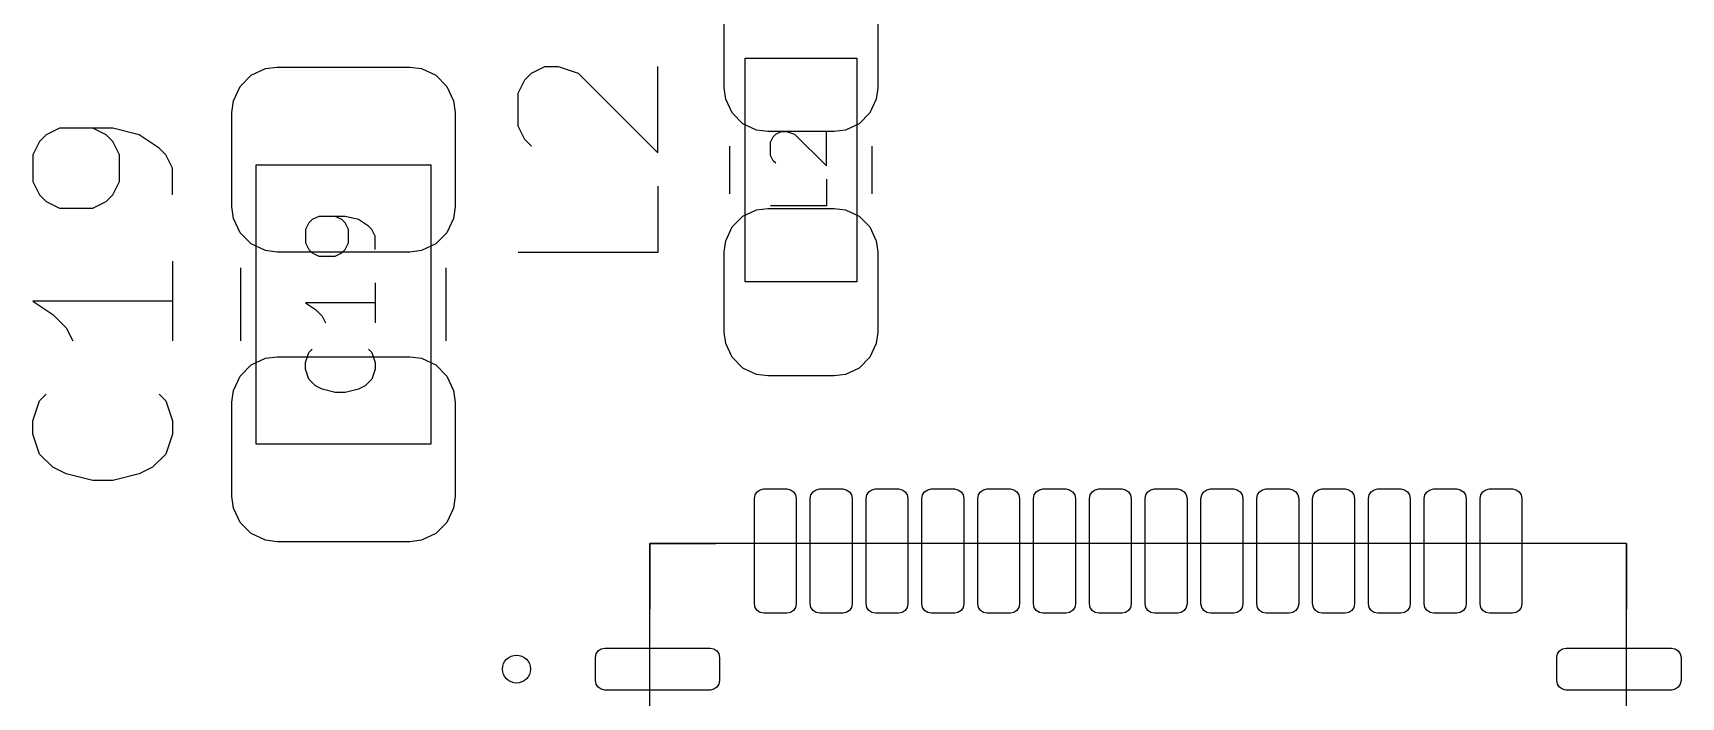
# Model space of a CAD drawing. Header units: millimetres. Extents: x 132 to 276, y -210 to -42.
# Drawn here: x 237.18 to 248.99, y -116.8 to -112.04 of the extents above; entities that cross this region are included whole.
import ezdxf

# ---------------------------------------------------------------- set-up
doc = ezdxf.new("R2010")
doc.units = ezdxf.units.MM
for name, color, linetype in [('BLACK', 7, 'CONTINUOUS'), ('GRAY3', 9, 'CONTINUOUS'), ('LYELLOW', 51, 'CONTINUOUS')]:
    doc.layers.add(name, color=color, linetype=linetype)

msp = doc.modelspace()

# ---------------------------------------------------------------- linework, layer by layer
at = {"layer": 'BLACK', "linetype": 'CONTINUOUS'}
for p, q in [((242.134, -112.4375), (242.134, -111.8625)), ((243.234, -111.8625), (243.234, -112.4375)), ((238.743588, -112.346776), (238.845884, -112.299074)), ((238.845884, -112.299074), (238.93, -112.288)), ((238.93, -112.288), (239.88, -112.288)), ((239.88, -112.288), (239.964116, -112.299074)), ((239.964116, -112.299074), (240.066412, -112.346776)), ((238.616074, -112.528884), (238.663776, -112.426588)), ((238.663776, -112.426588), (238.743588, -112.346776)), ((240.066412, -112.346776), (240.146224, -112.426588)), ((240.146224, -112.426588), (240.193926, -112.528884)), ((238.605, -112.613), (238.616074, -112.528884)), ((240.193926, -112.528884), (240.205, -112.613)), ((242.144648, -112.518381), (242.134, -112.4375)), ((242.190515, -112.616743), (242.144648, -112.518381)), ((243.223352, -112.518381), (243.177485, -112.616743)), ((243.234, -112.4375), (243.223352, -112.518381)), ((238.605, -113.288), (238.605, -112.613)), ((240.205, -112.613), (240.205, -113.288)), ((242.267257, -112.693485), (242.190515, -112.616743)), ((243.177485, -112.616743), (243.100743, -112.693485)), ((242.365619, -112.739352), (242.267257, -112.693485)), ((242.4465, -112.75), (242.365619, -112.739352)), ((242.9215, -112.75), (242.4465, -112.75)), ((243.002381, -112.739352), (242.9215, -112.75)), ((243.100743, -112.693485), (243.002381, -112.739352)), ((238.616074, -113.372116), (238.605, -113.288)), ((238.663776, -113.474412), (238.616074, -113.372116)), ((240.193926, -113.372116), (240.146224, -113.474412)), ((240.205, -113.288), (240.193926, -113.372116)), ((242.190515, -113.433257), (242.267257, -113.356515)), ((242.267257, -113.356515), (242.365619, -113.310648)), ((242.365619, -113.310648), (242.4465, -113.3)), ((242.4465, -113.3), (242.9215, -113.3)), ((242.9215, -113.3), (243.002381, -113.310648)), ((243.002381, -113.310648), (243.100743, -113.356515)), ((243.100743, -113.356515), (243.177485, -113.433257)), ((238.743588, -113.554224), (238.663776, -113.474412)), ((240.146224, -113.474412), (240.066412, -113.554224)), ((242.144648, -113.531619), (242.190515, -113.433257)), ((243.177485, -113.433257), (243.223352, -113.531619)), ((238.845884, -113.601926), (238.743588, -113.554224)), ((238.93, -113.613), (238.845884, -113.601926)), ((239.88, -113.613), (238.93, -113.613)), ((239.964116, -113.601926), (239.88, -113.613)), ((240.066412, -113.554224), (239.964116, -113.601926)), ((242.134, -113.6125), (242.144648, -113.531619)), ((242.134, -114.1875), (242.134, -113.6125)), ((243.223352, -113.531619), (243.234, -113.6125)), ((243.234, -113.6125), (243.234, -114.1875)), ((242.144648, -114.268381), (242.134, -114.1875)), ((243.234, -114.1875), (243.223352, -114.268381)), ((242.190515, -114.366743), (242.144648, -114.268381)), ((243.223352, -114.268381), (243.177485, -114.366743)), ((238.663776, -114.501588), (238.743588, -114.421776)), ((238.743588, -114.421776), (238.845884, -114.374074)), ((238.845884, -114.374074), (238.93, -114.363)), ((238.93, -114.363), (239.88, -114.363)), ((239.88, -114.363), (239.964116, -114.374074)), ((239.964116, -114.374074), (240.066412, -114.421776)), ((240.066412, -114.421776), (240.146224, -114.501588)), ((242.267257, -114.443485), (242.190515, -114.366743)), ((243.177485, -114.366743), (243.100743, -114.443485)), ((238.616074, -114.603884), (238.663776, -114.501588)), ((240.146224, -114.501588), (240.193926, -114.603884)), ((242.365619, -114.489352), (242.267257, -114.443485)), ((242.4465, -114.5), (242.365619, -114.489352)), ((242.9215, -114.5), (242.4465, -114.5)), ((243.002381, -114.489352), (242.9215, -114.5)), ((243.100743, -114.443485), (243.002381, -114.489352)), ((238.605, -114.688), (238.616074, -114.603884)), ((240.193926, -114.603884), (240.205, -114.688)), ((238.605, -115.363), (238.605, -114.688)), ((240.205, -114.688), (240.205, -115.363)), ((238.616074, -115.447116), (238.605, -115.363)), ((240.205, -115.363), (240.193926, -115.447116)), ((242.35, -115.3775), (242.355138, -115.351669)), ((242.35, -116.1325), (242.35, -115.3775)), ((242.355138, -115.351669), (242.36977, -115.32977)), ((242.36977, -115.32977), (242.391669, -115.315138)), ((242.391669, -115.315138), (242.4175, -115.31)), ((242.4175, -115.31), (242.5825, -115.31)), ((242.5825, -115.31), (242.608331, -115.315138)), ((242.608331, -115.315138), (242.63023, -115.32977)), ((242.63023, -115.32977), (242.644862, -115.351669)), ((242.644862, -115.351669), (242.65, -115.3775)), ((242.65, -115.3775), (242.65, -116.1325)), ((242.75, -115.3775), (242.755138, -115.351669)), ((242.75, -116.1325), (242.75, -115.3775)), ((242.755138, -115.351669), (242.76977, -115.32977)), ((242.76977, -115.32977), (242.791669, -115.315138)), ((242.791669, -115.315138), (242.8175, -115.31)), ((242.8175, -115.31), (242.9825, -115.31)), ((242.9825, -115.31), (243.008331, -115.315138)), ((243.008331, -115.315138), (243.03023, -115.32977)), ((243.03023, -115.32977), (243.044862, -115.351669)), ((243.044862, -115.351669), (243.05, -115.3775)), ((243.05, -115.3775), (243.05, -116.1325)), ((243.15, -115.3775), (243.155138, -115.351669)), ((243.15, -116.1325), (243.15, -115.3775)), ((243.155138, -115.351669), (243.16977, -115.32977)), ((243.16977, -115.32977), (243.191669, -115.315138)), ((243.191669, -115.315138), (243.2175, -115.31)), ((243.2175, -115.31), (243.3825, -115.31)), ((243.3825, -115.31), (243.408331, -115.315138)), ((243.408331, -115.315138), (243.43023, -115.32977)), ((243.43023, -115.32977), (243.444862, -115.351669)), ((243.444862, -115.351669), (243.45, -115.3775)), ((243.45, -115.3775), (243.45, -116.1325)), ((243.55, -115.3775), (243.555138, -115.351669)), ((243.55, -116.1325), (243.55, -115.3775)), ((243.555138, -115.351669), (243.56977, -115.32977)), ((243.56977, -115.32977), (243.591669, -115.315138)), ((243.591669, -115.315138), (243.6175, -115.31)), ((243.6175, -115.31), (243.7825, -115.31)), ((243.7825, -115.31), (243.808331, -115.315138)), ((243.808331, -115.315138), (243.83023, -115.32977)), ((243.83023, -115.32977), (243.844862, -115.351669)), ((243.844862, -115.351669), (243.85, -115.3775)), ((243.85, -115.3775), (243.85, -116.1325)), ((243.95, -115.3775), (243.955138, -115.351669)), ((243.95, -116.1325), (243.95, -115.3775)), ((243.955138, -115.351669), (243.96977, -115.32977)), ((243.96977, -115.32977), (243.991669, -115.315138)), ((243.991669, -115.315138), (244.0175, -115.31)), ((244.0175, -115.31), (244.1825, -115.31)), ((244.1825, -115.31), (244.208331, -115.315138)), ((244.208331, -115.315138), (244.23023, -115.32977)), ((244.23023, -115.32977), (244.244862, -115.351669)), ((244.244862, -115.351669), (244.25, -115.3775)), ((244.25, -115.3775), (244.25, -116.1325)), ((244.35, -115.3775), (244.355138, -115.351669)), ((244.35, -116.1325), (244.35, -115.3775)), ((244.355138, -115.351669), (244.36977, -115.32977)), ((244.36977, -115.32977), (244.391669, -115.315138)), ((244.391669, -115.315138), (244.4175, -115.31)), ((244.4175, -115.31), (244.5825, -115.31)), ((244.5825, -115.31), (244.608331, -115.315138)), ((244.608331, -115.315138), (244.63023, -115.32977)), ((244.63023, -115.32977), (244.644862, -115.351669)), ((244.644862, -115.351669), (244.65, -115.3775)), ((244.65, -115.3775), (244.65, -116.1325)), ((244.75, -115.3775), (244.755138, -115.351669)), ((244.75, -116.1325), (244.75, -115.3775)), ((244.755138, -115.351669), (244.76977, -115.32977)), ((244.76977, -115.32977), (244.791669, -115.315138)), ((244.791669, -115.315138), (244.8175, -115.31)), ((244.8175, -115.31), (244.9825, -115.31)), ((244.9825, -115.31), (245.008331, -115.315138)), ((245.008331, -115.315138), (245.03023, -115.32977)), ((245.03023, -115.32977), (245.044862, -115.351669)), ((245.044862, -115.351669), (245.05, -115.3775)), ((245.05, -115.3775), (245.05, -116.1325)), ((245.15, -115.3775), (245.155138, -115.351669)), ((245.15, -116.1325), (245.15, -115.3775)), ((245.155138, -115.351669), (245.16977, -115.32977)), ((245.16977, -115.32977), (245.191669, -115.315138)), ((245.191669, -115.315138), (245.2175, -115.31)), ((245.2175, -115.31), (245.3825, -115.31)), ((245.3825, -115.31), (245.408331, -115.315138)), ((245.408331, -115.315138), (245.43023, -115.32977)), ((245.43023, -115.32977), (245.444862, -115.351669)), ((245.444862, -115.351669), (245.45, -115.3775)), ((245.45, -115.3775), (245.45, -116.1325)), ((245.55, -115.3775), (245.555138, -115.351669)), ((245.55, -116.1325), (245.55, -115.3775)), ((245.555138, -115.351669), (245.56977, -115.32977)), ((245.56977, -115.32977), (245.591669, -115.315138)), ((245.591669, -115.315138), (245.6175, -115.31)), ((245.6175, -115.31), (245.7825, -115.31)), ((245.7825, -115.31), (245.808331, -115.315138)), ((245.808331, -115.315138), (245.83023, -115.32977)), ((245.83023, -115.32977), (245.844862, -115.351669)), ((245.844862, -115.351669), (245.85, -115.3775)), ((245.85, -115.3775), (245.85, -116.1325)), ((245.95, -115.3775), (245.955138, -115.351669)), ((245.95, -116.1325), (245.95, -115.3775)), ((245.955138, -115.351669), (245.96977, -115.32977)), ((245.96977, -115.32977), (245.991669, -115.315138)), ((245.991669, -115.315138), (246.0175, -115.31)), ((246.0175, -115.31), (246.1825, -115.31)), ((246.1825, -115.31), (246.208331, -115.315138)), ((246.208331, -115.315138), (246.23023, -115.32977)), ((246.23023, -115.32977), (246.244862, -115.351669)), ((246.244862, -115.351669), (246.25, -115.3775)), ((246.25, -115.3775), (246.25, -116.1325)), ((246.35, -115.3775), (246.355138, -115.351669)), ((246.35, -116.1325), (246.35, -115.3775)), ((246.355138, -115.351669), (246.36977, -115.32977)), ((246.36977, -115.32977), (246.391669, -115.315138)), ((246.391669, -115.315138), (246.4175, -115.31)), ((246.4175, -115.31), (246.5825, -115.31)), ((246.5825, -115.31), (246.608331, -115.315138)), ((246.608331, -115.315138), (246.63023, -115.32977)), ((246.63023, -115.32977), (246.644862, -115.351669)), ((246.644862, -115.351669), (246.65, -115.3775)), ((246.65, -115.3775), (246.65, -116.1325)), ((246.75, -115.3775), (246.755138, -115.351669)), ((246.75, -116.1325), (246.75, -115.3775)), ((246.755138, -115.351669), (246.76977, -115.32977)), ((246.76977, -115.32977), (246.791669, -115.315138)), ((246.791669, -115.315138), (246.8175, -115.31)), ((246.8175, -115.31), (246.9825, -115.31)), ((246.9825, -115.31), (247.008331, -115.315138)), ((247.008331, -115.315138), (247.03023, -115.32977)), ((247.03023, -115.32977), (247.044862, -115.351669)), ((247.044862, -115.351669), (247.05, -115.3775)), ((247.05, -115.3775), (247.05, -116.1325)), ((247.15, -115.3775), (247.155138, -115.351669)), ((247.15, -116.1325), (247.15, -115.3775)), ((247.155138, -115.351669), (247.16977, -115.32977)), ((247.16977, -115.32977), (247.191669, -115.315138)), ((247.191669, -115.315138), (247.2175, -115.31)), ((247.2175, -115.31), (247.3825, -115.31)), ((247.3825, -115.31), (247.408331, -115.315138)), ((247.408331, -115.315138), (247.43023, -115.32977)), ((247.43023, -115.32977), (247.444862, -115.351669)), ((247.444862, -115.351669), (247.45, -115.3775)), ((247.45, -115.3775), (247.45, -116.1325)), ((247.55, -115.3775), (247.555138, -115.351669)), ((247.55, -116.1325), (247.55, -115.3775)), ((247.555138, -115.351669), (247.56977, -115.32977)), ((247.56977, -115.32977), (247.591669, -115.315138)), ((247.591669, -115.315138), (247.6175, -115.31)), ((247.6175, -115.31), (247.7825, -115.31)), ((247.7825, -115.31), (247.808331, -115.315138)), ((247.808331, -115.315138), (247.83023, -115.32977)), ((247.83023, -115.32977), (247.844862, -115.351669)), ((247.844862, -115.351669), (247.85, -115.3775)), ((247.85, -115.3775), (247.85, -116.1325)), ((238.663776, -115.549412), (238.616074, -115.447116)), ((240.193926, -115.447116), (240.146224, -115.549412)), ((238.743588, -115.629224), (238.663776, -115.549412)), ((240.146224, -115.549412), (240.066412, -115.629224)), ((238.845884, -115.676926), (238.743588, -115.629224)), ((238.93, -115.688), (238.845884, -115.676926)), ((239.88, -115.688), (238.93, -115.688)), ((239.964116, -115.676926), (239.88, -115.688)), ((240.066412, -115.629224), (239.964116, -115.676926)), ((242.355138, -116.158331), (242.35, -116.1325)), ((242.36977, -116.18023), (242.355138, -116.158331)), ((242.391669, -116.194862), (242.36977, -116.18023)), ((242.4175, -116.2), (242.391669, -116.194862)), ((242.5825, -116.2), (242.4175, -116.2)), ((242.608331, -116.194862), (242.5825, -116.2)), ((242.63023, -116.18023), (242.608331, -116.194862)), ((242.644862, -116.158331), (242.63023, -116.18023)), ((242.65, -116.1325), (242.644862, -116.158331)), ((242.755138, -116.158331), (242.75, -116.1325)), ((242.76977, -116.18023), (242.755138, -116.158331)), ((242.791669, -116.194862), (242.76977, -116.18023)), ((242.8175, -116.2), (242.791669, -116.194862)), ((242.9825, -116.2), (242.8175, -116.2)), ((243.008331, -116.194862), (242.9825, -116.2)), ((243.03023, -116.18023), (243.008331, -116.194862)), ((243.044862, -116.158331), (243.03023, -116.18023)), ((243.05, -116.1325), (243.044862, -116.158331)), ((243.155138, -116.158331), (243.15, -116.1325)), ((243.16977, -116.18023), (243.155138, -116.158331)), ((243.191669, -116.194862), (243.16977, -116.18023)), ((243.2175, -116.2), (243.191669, -116.194862)), ((243.3825, -116.2), (243.2175, -116.2)), ((243.408331, -116.194862), (243.3825, -116.2)), ((243.43023, -116.18023), (243.408331, -116.194862)), ((243.444862, -116.158331), (243.43023, -116.18023)), ((243.45, -116.1325), (243.444862, -116.158331)), ((243.555138, -116.158331), (243.55, -116.1325)), ((243.56977, -116.18023), (243.555138, -116.158331)), ((243.591669, -116.194862), (243.56977, -116.18023)), ((243.6175, -116.2), (243.591669, -116.194862)), ((243.7825, -116.2), (243.6175, -116.2)), ((243.808331, -116.194862), (243.7825, -116.2)), ((243.83023, -116.18023), (243.808331, -116.194862)), ((243.844862, -116.158331), (243.83023, -116.18023)), ((243.85, -116.1325), (243.844862, -116.158331)), ((243.955138, -116.158331), (243.95, -116.1325)), ((243.96977, -116.18023), (243.955138, -116.158331)), ((243.991669, -116.194862), (243.96977, -116.18023)), ((244.0175, -116.2), (243.991669, -116.194862)), ((244.1825, -116.2), (244.0175, -116.2)), ((244.208331, -116.194862), (244.1825, -116.2)), ((244.23023, -116.18023), (244.208331, -116.194862)), ((244.244862, -116.158331), (244.23023, -116.18023)), ((244.25, -116.1325), (244.244862, -116.158331)), ((244.355138, -116.158331), (244.35, -116.1325)), ((244.36977, -116.18023), (244.355138, -116.158331)), ((244.391669, -116.194862), (244.36977, -116.18023)), ((244.4175, -116.2), (244.391669, -116.194862)), ((244.5825, -116.2), (244.4175, -116.2)), ((244.608331, -116.194862), (244.5825, -116.2)), ((244.63023, -116.18023), (244.608331, -116.194862)), ((244.644862, -116.158331), (244.63023, -116.18023)), ((244.65, -116.1325), (244.644862, -116.158331)), ((244.755138, -116.158331), (244.75, -116.1325)), ((244.76977, -116.18023), (244.755138, -116.158331)), ((244.791669, -116.194862), (244.76977, -116.18023)), ((244.8175, -116.2), (244.791669, -116.194862)), ((244.9825, -116.2), (244.8175, -116.2)), ((245.008331, -116.194862), (244.9825, -116.2)), ((245.03023, -116.18023), (245.008331, -116.194862)), ((245.044862, -116.158331), (245.03023, -116.18023)), ((245.05, -116.1325), (245.044862, -116.158331)), ((245.155138, -116.158331), (245.15, -116.1325)), ((245.16977, -116.18023), (245.155138, -116.158331)), ((245.191669, -116.194862), (245.16977, -116.18023)), ((245.2175, -116.2), (245.191669, -116.194862)), ((245.3825, -116.2), (245.2175, -116.2)), ((245.408331, -116.194862), (245.3825, -116.2)), ((245.43023, -116.18023), (245.408331, -116.194862)), ((245.444862, -116.158331), (245.43023, -116.18023)), ((245.45, -116.1325), (245.444862, -116.158331)), ((245.555138, -116.158331), (245.55, -116.1325)), ((245.56977, -116.18023), (245.555138, -116.158331)), ((245.591669, -116.194862), (245.56977, -116.18023)), ((245.6175, -116.2), (245.591669, -116.194862)), ((245.7825, -116.2), (245.6175, -116.2)), ((245.808331, -116.194862), (245.7825, -116.2)), ((245.83023, -116.18023), (245.808331, -116.194862)), ((245.844862, -116.158331), (245.83023, -116.18023)), ((245.85, -116.1325), (245.844862, -116.158331)), ((245.955138, -116.158331), (245.95, -116.1325)), ((245.96977, -116.18023), (245.955138, -116.158331)), ((245.991669, -116.194862), (245.96977, -116.18023)), ((246.0175, -116.2), (245.991669, -116.194862)), ((246.1825, -116.2), (246.0175, -116.2)), ((246.208331, -116.194862), (246.1825, -116.2)), ((246.23023, -116.18023), (246.208331, -116.194862)), ((246.244862, -116.158331), (246.23023, -116.18023)), ((246.25, -116.1325), (246.244862, -116.158331)), ((246.355138, -116.158331), (246.35, -116.1325)), ((246.36977, -116.18023), (246.355138, -116.158331)), ((246.391669, -116.194862), (246.36977, -116.18023)), ((246.4175, -116.2), (246.391669, -116.194862)), ((246.5825, -116.2), (246.4175, -116.2)), ((246.608331, -116.194862), (246.5825, -116.2)), ((246.63023, -116.18023), (246.608331, -116.194862)), ((246.644862, -116.158331), (246.63023, -116.18023)), ((246.65, -116.1325), (246.644862, -116.158331)), ((246.755138, -116.158331), (246.75, -116.1325)), ((246.76977, -116.18023), (246.755138, -116.158331)), ((246.791669, -116.194862), (246.76977, -116.18023)), ((246.8175, -116.2), (246.791669, -116.194862)), ((246.9825, -116.2), (246.8175, -116.2)), ((247.008331, -116.194862), (246.9825, -116.2)), ((247.03023, -116.18023), (247.008331, -116.194862)), ((247.044862, -116.158331), (247.03023, -116.18023)), ((247.05, -116.1325), (247.044862, -116.158331)), ((247.155138, -116.158331), (247.15, -116.1325)), ((247.16977, -116.18023), (247.155138, -116.158331)), ((247.191669, -116.194862), (247.16977, -116.18023)), ((247.2175, -116.2), (247.191669, -116.194862)), ((247.3825, -116.2), (247.2175, -116.2)), ((247.408331, -116.194862), (247.3825, -116.2)), ((247.43023, -116.18023), (247.408331, -116.194862)), ((247.444862, -116.158331), (247.43023, -116.18023)), ((247.45, -116.1325), (247.444862, -116.158331)), ((247.555138, -116.158331), (247.55, -116.1325)), ((247.56977, -116.18023), (247.555138, -116.158331)), ((247.591669, -116.194862), (247.56977, -116.18023)), ((247.6175, -116.2), (247.591669, -116.194862)), ((247.7825, -116.2), (247.6175, -116.2)), ((247.808331, -116.194862), (247.7825, -116.2)), ((247.83023, -116.18023), (247.808331, -116.194862)), ((247.844862, -116.158331), (247.83023, -116.18023)), ((247.85, -116.1325), (247.844862, -116.158331)), ((241.21, -116.5175), (241.215138, -116.491669)), ((241.21, -116.6825), (241.21, -116.5175)), ((241.215138, -116.491669), (241.22977, -116.46977)), ((241.22977, -116.46977), (241.251669, -116.455138)), ((241.251669, -116.455138), (241.2775, -116.45)), ((241.2775, -116.45), (242.0325, -116.45)), ((242.0325, -116.45), (242.058331, -116.455138)), ((242.058331, -116.455138), (242.08023, -116.46977)), ((242.08023, -116.46977), (242.094862, -116.491669)), ((242.094862, -116.491669), (242.1, -116.5175)), ((242.1, -116.5175), (242.1, -116.6825)), ((248.1, -116.5175), (248.105138, -116.491669)), ((248.1, -116.6825), (248.1, -116.5175)), ((248.105138, -116.491669), (248.11977, -116.46977)), ((248.11977, -116.46977), (248.141669, -116.455138)), ((248.141669, -116.455138), (248.1675, -116.45)), ((248.1675, -116.45), (248.9225, -116.45)), ((248.9225, -116.45), (248.948331, -116.455138)), ((248.948331, -116.455138), (248.97023, -116.46977)), ((248.97023, -116.46977), (248.984862, -116.491669)), ((248.984862, -116.491669), (248.99, -116.5175)), ((248.99, -116.5175), (248.99, -116.6825)), ((241.215138, -116.708331), (241.21, -116.6825)), ((242.1, -116.6825), (242.094862, -116.708331)), ((248.105138, -116.708331), (248.1, -116.6825)), ((248.99, -116.6825), (248.984862, -116.708331)), ((241.22977, -116.73023), (241.215138, -116.708331)), ((241.251669, -116.744862), (241.22977, -116.73023)), ((241.2775, -116.75), (241.251669, -116.744862)), ((242.0325, -116.75), (241.2775, -116.75)), ((242.058331, -116.744862), (242.0325, -116.75)), ((242.08023, -116.73023), (242.058331, -116.744862)), ((242.094862, -116.708331), (242.08023, -116.73023)), ((248.11977, -116.73023), (248.105138, -116.708331)), ((248.141669, -116.744862), (248.11977, -116.73023)), ((248.1675, -116.75), (248.141669, -116.744862)), ((248.9225, -116.75), (248.1675, -116.75)), ((248.948331, -116.744862), (248.9225, -116.75)), ((248.97023, -116.73023), (248.948331, -116.744862)), ((248.984862, -116.708331), (248.97023, -116.73023))]:
    msp.add_line(p, q, dxfattribs=at)
at = {"layer": 'GRAY3', "linetype": 'CONTINUOUS'}
for p, q in [((242.284, -112.225), (243.084, -112.225)), ((242.284, -113.825), (242.284, -112.225)), ((243.084, -112.225), (243.084, -113.825)), ((242.465927, -112.824999), (242.484975, -112.786904)), ((242.484975, -112.786904), (242.504022, -112.767856)), ((242.504022, -112.767856), (242.542118, -112.748809)), ((242.542118, -112.748809), (242.580213, -112.748809)), ((242.580213, -112.748809), (242.637356, -112.767856)), ((242.637356, -112.767856), (242.865927, -112.996428)), ((242.865927, -112.996428), (242.865927, -112.748809)), ((242.465927, -112.920237), (242.465927, -112.824999)), ((238.78, -112.988), (240.03, -112.988)), ((238.78, -114.988), (238.78, -112.988)), ((240.03, -112.988), (240.03, -114.988)), ((242.484975, -112.958332), (242.465927, -112.920237)), ((242.504022, -112.97738), (242.484975, -112.958332)), ((242.865927, -113.091666), (242.865927, -113.282142)), ((239.227387, -113.357047), (239.179768, -113.380857)), ((239.417863, -113.357047), (239.227387, -113.357047)), ((239.394054, -113.380857), (239.346435, -113.357047)), ((239.513101, -113.380857), (239.417863, -113.357047)), ((242.865927, -113.282142), (242.465927, -113.282142)), ((239.155959, -113.404666), (239.132149, -113.452285)), ((239.132149, -113.452285), (239.132149, -113.547523)), ((239.179768, -113.380857), (239.155959, -113.404666)), ((239.417863, -113.404666), (239.394054, -113.380857)), ((239.441673, -113.452285), (239.417863, -113.404666)), ((239.441673, -113.547523), (239.441673, -113.452285)), ((239.58453, -113.428476), (239.513101, -113.380857)), ((239.60834, -113.452285), (239.58453, -113.428476)), ((239.632149, -113.499904), (239.60834, -113.452285)), ((239.132149, -113.547523), (239.155959, -113.595142)), ((239.155959, -113.595142), (239.179768, -113.618952)), ((239.394054, -113.618952), (239.417863, -113.595142)), ((239.417863, -113.595142), (239.441673, -113.547523)), ((239.632149, -113.595142), (239.632149, -113.499904)), ((239.179768, -113.618952), (239.227387, -113.642761)), ((239.227387, -113.642761), (239.346435, -113.642761)), ((239.346435, -113.642761), (239.394054, -113.618952)), ((239.632149, -113.833237), (239.632149, -114.118951)), ((243.084, -113.825), (242.284, -113.825)), ((239.632149, -113.976094), (239.132149, -113.976094)), ((239.132149, -113.976094), (239.203578, -114.023713)), ((239.203578, -114.023713), (239.251197, -114.071332)), ((239.251197, -114.071332), (239.275006, -114.118951)), ((239.155959, -114.333237), (239.179768, -114.309428)), ((239.58453, -114.309428), (239.60834, -114.333237)), ((239.132149, -114.404666), (239.155959, -114.333237)), ((239.132149, -114.452285), (239.132149, -114.404666)), ((239.60834, -114.333237), (239.632149, -114.404666)), ((239.632149, -114.404666), (239.632149, -114.452285)), ((239.155959, -114.523713), (239.132149, -114.452285)), ((239.203578, -114.571332), (239.155959, -114.523713)), ((239.60834, -114.523713), (239.56072, -114.571332)), ((239.632149, -114.452285), (239.60834, -114.523713)), ((239.251197, -114.595142), (239.203578, -114.571332)), ((239.346435, -114.618951), (239.251197, -114.595142)), ((239.417863, -114.618951), (239.346435, -114.618951)), ((239.513101, -114.595142), (239.417863, -114.618951)), ((239.56072, -114.571332), (239.513101, -114.595142)), ((240.03, -114.988), (238.78, -114.988)), ((248.6, -115.7), (241.6, -115.7)), ((241.6, -122.7), (241.6, -115.7)), ((248.6, -122.7), (248.6, -115.7))]:
    msp.add_line(p, q, dxfattribs=at)
at = {"layer": 'GRAY3'}
msp.add_circle((240.645, -116.6), 0.1, dxfattribs=at)
at = {"layer": 'LYELLOW', "linetype": 'CONTINUOUS'}
for p, q in [((240.753237, -112.331342), (240.848475, -112.283723)), ((240.848475, -112.283723), (240.943713, -112.283723)), ((240.943713, -112.283723), (241.08657, -112.331342)), ((241.657999, -112.90277), (241.657999, -112.283723)), ((240.657999, -112.474199), (240.705618, -112.378961)), ((240.705618, -112.378961), (240.753237, -112.331342)), ((241.08657, -112.331342), (241.657999, -112.90277)), ((240.657999, -112.712294), (240.657999, -112.474199)), ((237.275057, -112.773714), (237.227438, -112.821333)), ((237.370295, -112.726095), (237.275057, -112.773714)), ((237.751247, -112.726095), (237.370295, -112.726095)), ((237.703628, -112.773714), (237.60839, -112.726095)), ((237.751247, -112.821333), (237.703628, -112.773714)), ((237.941723, -112.773714), (237.751247, -112.726095)), ((238.08458, -112.868952), (237.941723, -112.773714)), ((240.705618, -112.807532), (240.657999, -112.712294)), ((237.227438, -112.821333), (237.179819, -112.916571)), ((237.798866, -112.916571), (237.751247, -112.821333)), ((238.1322, -112.916571), (238.08458, -112.868952)), ((240.753237, -112.855151), (240.705618, -112.807532)), ((242.174, -113.196267), (242.174, -112.853733)), ((243.194, -113.196267), (243.194, -112.853733)), ((237.179819, -112.916571), (237.179819, -113.107047)), ((237.798866, -113.107047), (237.798866, -112.916571)), ((238.179819, -113.011809), (238.1322, -112.916571)), ((238.179819, -113.202285), (238.179819, -113.011809)), ((237.179819, -113.107047), (237.227438, -113.202285)), ((237.751247, -113.202285), (237.798866, -113.107047)), ((241.657999, -113.140866), (241.657999, -113.617056)), ((237.227438, -113.202285), (237.275057, -113.249904)), ((237.275057, -113.249904), (237.370295, -113.297523)), ((237.60839, -113.297523), (237.703628, -113.249904)), ((237.703628, -113.249904), (237.751247, -113.202285)), ((237.370295, -113.297523), (237.60839, -113.297523)), ((238.179819, -113.678476), (238.179819, -114.249904)), ((238.67, -114.249252), (238.67, -113.726748)), ((240.14, -114.249252), (240.14, -113.726748)), ((241.657999, -113.617056), (240.657999, -113.617056)), ((238.179819, -113.96419), (237.179819, -113.96419)), ((237.179819, -113.96419), (237.322676, -114.059428)), ((237.322676, -114.059428), (237.417914, -114.154666)), ((237.417914, -114.154666), (237.465533, -114.249904)), ((237.227438, -114.678476), (237.275057, -114.630857)), ((238.08458, -114.630857), (238.1322, -114.678476)), ((237.179819, -114.821333), (237.227438, -114.678476)), ((238.1322, -114.678476), (238.179819, -114.821333)), ((237.179819, -114.916571), (237.179819, -114.821333)), ((238.179819, -114.821333), (238.179819, -114.916571)), ((237.227438, -115.059428), (237.179819, -114.916571)), ((238.179819, -114.916571), (238.1322, -115.059428)), ((237.322676, -115.154666), (237.227438, -115.059428)), ((238.1322, -115.059428), (238.036961, -115.154666)), ((237.417914, -115.202285), (237.322676, -115.154666)), ((237.60839, -115.249904), (237.417914, -115.202285)), ((237.751247, -115.249904), (237.60839, -115.249904)), ((237.941723, -115.202285), (237.751247, -115.249904)), ((238.036961, -115.154666), (237.941723, -115.202285)), ((241.6, -115.7), (242.07, -115.7)), ((241.6, -115.7), (241.6, -116.17)), ((248.6, -115.7), (248.13, -115.7)), ((248.6, -115.7), (248.6, -116.17))]:
    msp.add_line(p, q, dxfattribs=at)
at = {"layer": 'LYELLOW'}
msp.add_circle((240.645, -116.6), 0.1, dxfattribs=at)

doc.saveas('drawing.dxf')
